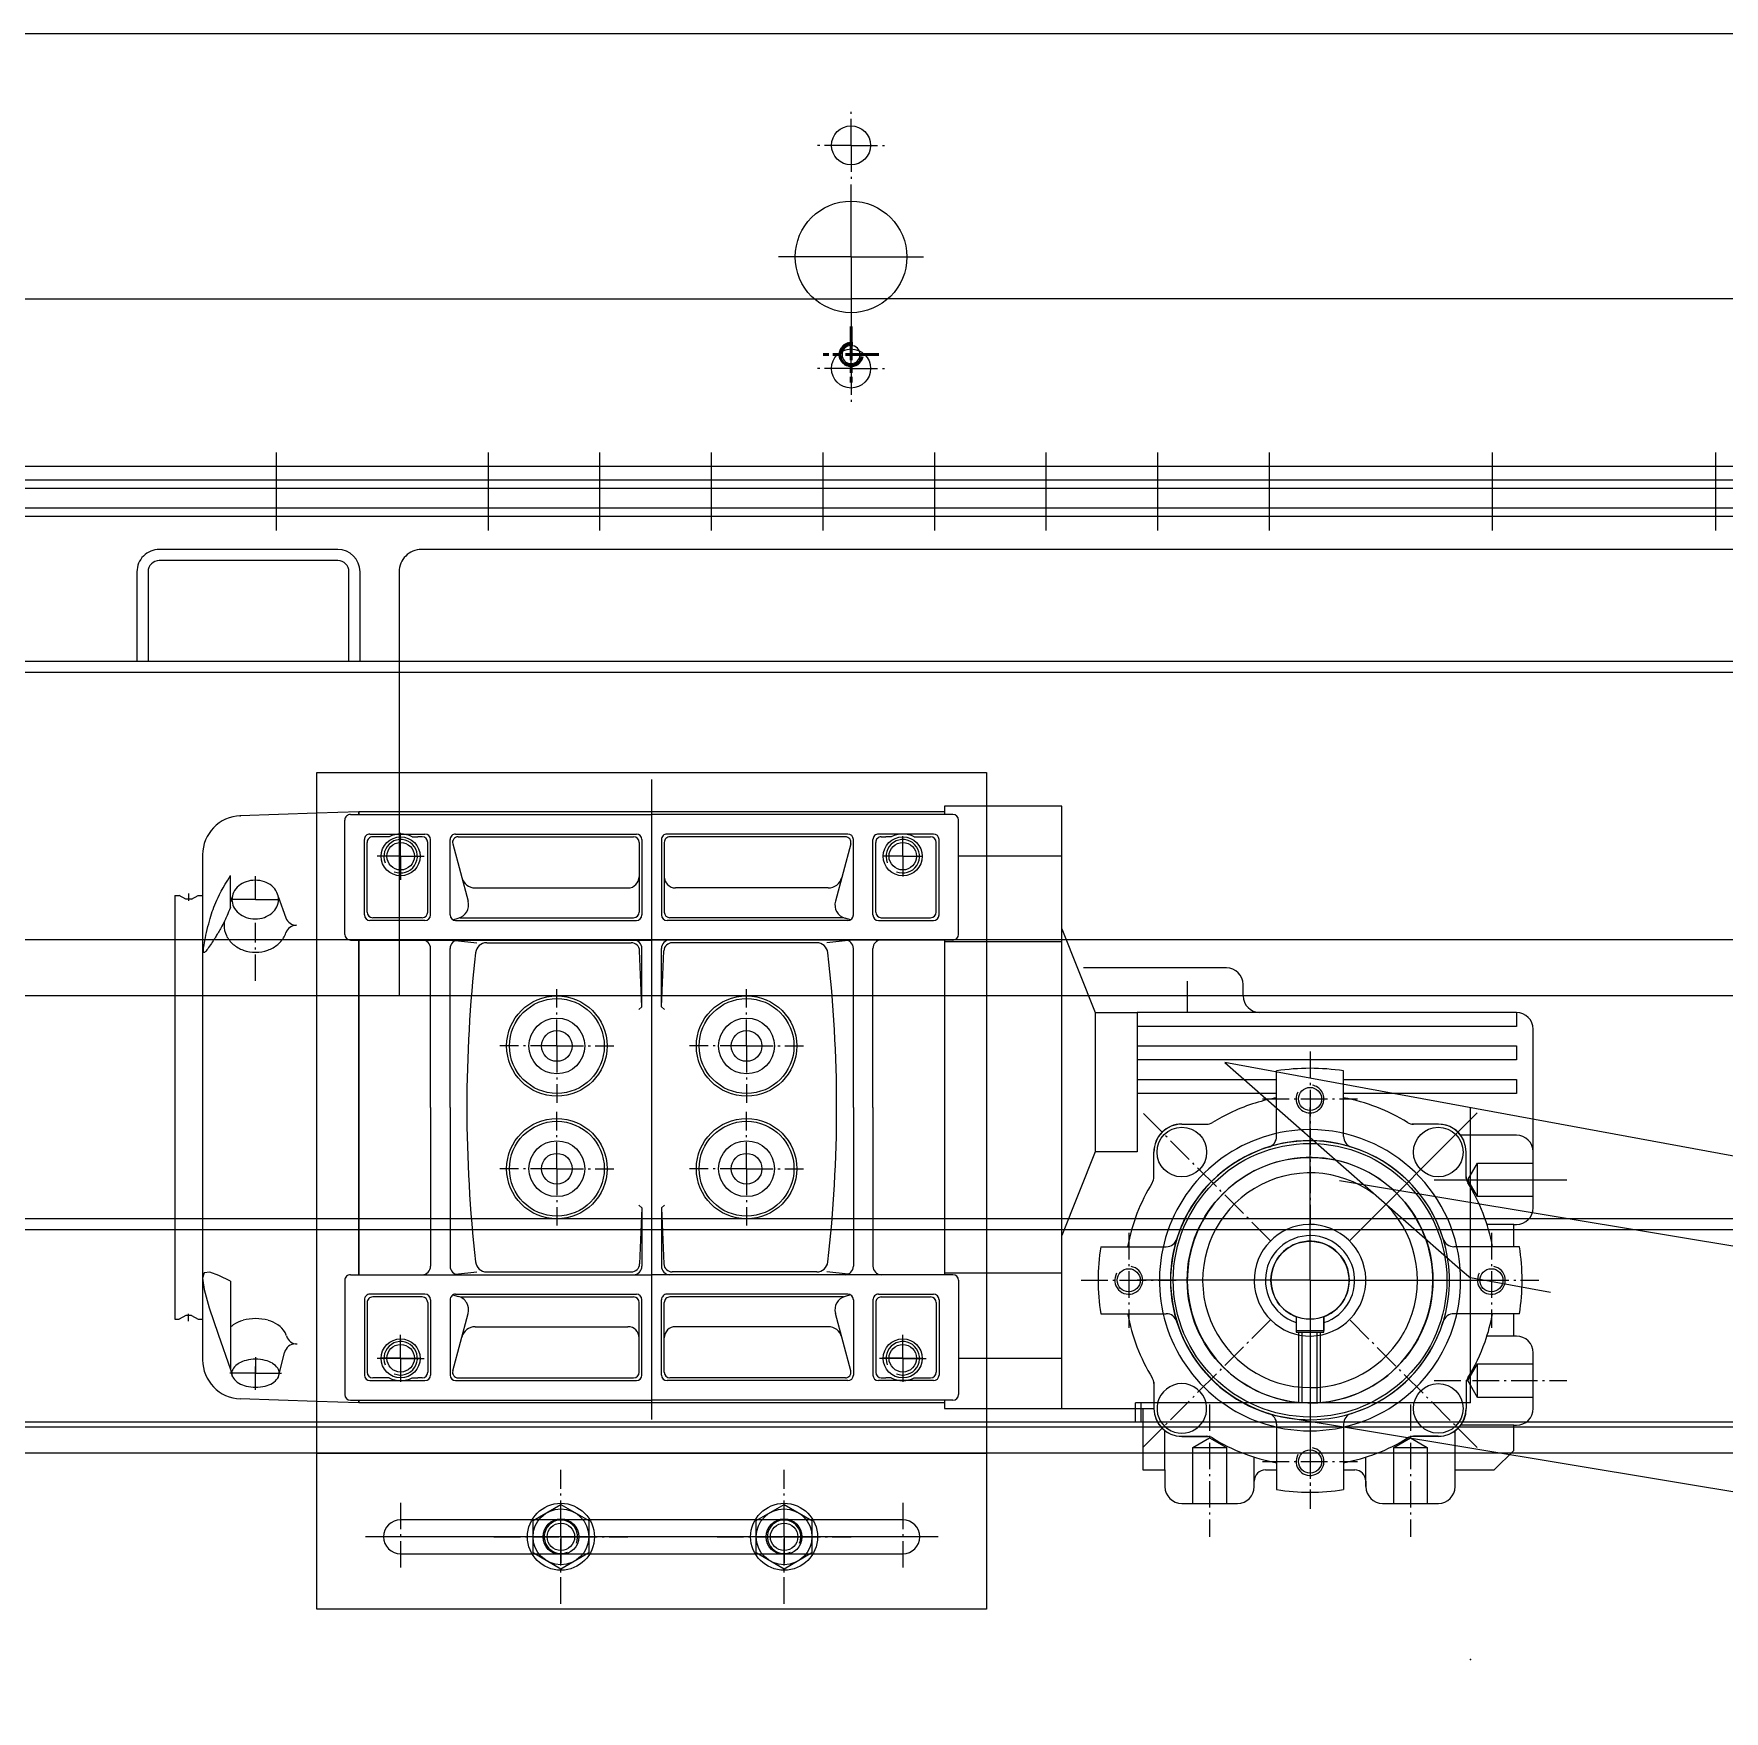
# Model space of a CAD drawing. Header units: millimetres. Extents: x 0 to 461941, y -159644 to 4828.
# Drawn here: x 230097.3 to 230400.3, y -148983.3 to -148682.5 of the extents above; entities that cross this region are included whole.
import ezdxf

# ---------------------------------------------------------------- set-up
doc = ezdxf.new("R2010")
doc.units = ezdxf.units.MM
doc.linetypes.add('Xref Conv Decant Product Tote$0$AM_DIN_G_W050x2', pattern=[6.875, 4.75, -0.875, 0.375, -0.875])
doc.linetypes.add('Xref Conv Decant Product Tote$0$AM_ISO08W050x2', pattern=[9, 6, -0.75, 1.5, -0.75])
doc.layers.add('AM_BOR', color=4, linetype='Continuous')
doc.layers.add('Xref Conv Decant Product Tote$0$EquipOther', color=90, linetype='Continuous')

# ---------------------------------------------------------------- blocks, each defined once
blk = doc.blocks.new('Xref Conv Decant Product Tote$0$Garvens ICS469-40 elev')
at = {"layer": 'Xref Conv Decant Product Tote$0$EquipOther'}
for p, q in [((376.98, 682.66), (58, 735.69)), ((428.73, 717.42), (548.73, 717.42)), ((428.73, 683.87), (428.73, 717.42)), ((548.73, 717.42), (548.73, 683.87)), ((460, 707.31), (465, 710.2)), ((465, 710.2), (470, 707.31)), ((500, 707.31), (505, 710.2)), ((505, 710.2), (510, 707.31)), ((533.73, 707.47), (443.73, 707.47)), ((460, 701.53), (460, 707.31)), ((470, 707.31), (470, 701.53)), ((500, 701.53), (500, 707.31)), ((510, 707.31), (510, 701.53)), ((437.41, 704.42), (540.04, 704.42)), ((443.73, 701.37), (533.73, 701.37)), ((465, 698.65), (460, 701.53)), ((470, 701.53), (465, 698.65)), ((505, 698.65), (500, 701.53)), ((510, 701.53), (505, 698.65)), ((357.73, 698.43), (347.73, 698.43)), ((349.73, 688.43), (349.73, 698.43)), ((355.73, 698.43), (355.73, 688.43)), ((393.73, 698.43), (383.73, 698.43)), ((385.73, 688.43), (385.73, 698.43)), ((391.73, 698.43), (391.73, 688.43)), ((344.73, 695.43), (344.73, 692.43)), ((360.73, 695.43), (360.73, 690.14)), ((360.73, 694.43), (360.73, 695.43)), ((364.73, 684.21), (364.73, 695.95)), ((376.73, 684.21), (376.73, 695.95)), ((380.73, 695.43), (380.73, 690.14)), ((380.73, 695.43), (380.73, 694.43)), ((396.73, 692.43), (396.73, 695.43)), ((337.73, 692.43), (334.23, 688.93)), ((344.73, 692.43), (337.73, 692.43)), ((344.73, 692.43), (344.73, 685.43)), ((364.73, 692.43), (362.73, 692.43)), ((378.73, 692.43), (376.73, 692.43)), ((396.73, 692.43), (396.73, 685.43)), ((400.73, 692.43), (396.73, 692.43)), ((400.73, 681.43), (400.73, 692.43)), ((228, 689.42), (678, 689.42)), ((334.23, 688.93), (334.23, 684.43)), ((355.73, 688.43), (349.73, 688.43)), ((352.73, 686.69), (349.73, 688.43)), ((355.73, 688.43), (352.73, 686.69)), ((370.73, 658.43), (370.73, 689.43)), ((391.73, 688.43), (385.73, 688.43)), ((388.73, 686.69), (385.73, 688.43)), ((391.73, 688.43), (388.73, 686.69)), ((548.73, 689.42), (428.73, 689.42)), ((228, 684.77), (678, 684.77)), ((347.73, 686.43), (352.46, 686.43)), ((347.75, 686.41), (352.19, 686.41)), ((393.73, 686.43), (388.99, 686.43)), ((393.71, 686.41), (389.27, 686.41)), ((228, 683.87), (678, 683.87)), ((334.23, 684.43), (333.73, 684.43)), ((334.23, 684.43), (343.73, 684.43)), ((401, 683.87), (401, 680.42)), ((402, 683.87), (402, 680.42)), ((428.73, 567.42), (428.73, 683.87)), ((488.73, 683.4), (488.73, 568.68)), ((548.73, 683.87), (548.73, 567.42)), ((330.73, 681.43), (330.73, 671.79)), ((330.73, 679.43), (340.73, 679.43)), ((340.73, 679.43), (342.46, 676.43)), ((340.73, 679.43), (340.73, 673.43)), ((342, 680.42), (402, 680.42)), ((342, 680.42), (342, 658.01)), ((342.73, 676.69), (342.73, 681.43)), ((342.75, 676.96), (342.75, 681.41)), ((368.87, 680.37), (368.87, 667.73)), ((369.47, 680.41), (369.47, 667.73)), ((372.13, 680.41), (372.13, 667.73)), ((372.73, 680.36), (372.73, 667.73)), ((398.71, 680.42), (398.71, 681.41)), ((398.71, 676.96), (398.71, 680.42)), ((400.73, 681.43), (398.73, 681.43)), ((398.73, 680.42), (398.73, 681.43)), ((398.73, 676.69), (398.73, 680.42)), ((411, 681.43), (400.73, 681.43)), ((415.23, 681.43), (411, 681.43)), ((415.23, 681.43), (415.23, 659.43)), ((428.73, 681.43), (415.23, 681.43)), ((436.23, 681.43), (428.73, 681.43)), ((433.73, 658.43), (433.73, 678.93)), ((434.73, 679.93), (488.73, 679.93)), ((436.23, 679.93), (436.23, 681.43)), ((436.23, 680.43), (541.23, 680.43)), ((542.73, 679.93), (488.73, 679.93)), ((541.23, 679.93), (541.23, 680.43)), ((541.23, 679.93), (541.23, 680.43)), ((541.23, 679.93), (541.23, 680.43)), ((541.23, 680.43), (548.73, 680.16)), ((541.23, 680.28), (541.23, 679.93)), ((543.73, 658.43), (543.73, 678.93)), ((548.73, 680.16), (562.47, 679.68)), ((342.46, 676.43), (340.73, 673.43)), ((438.23, 676.43), (448.08, 676.43)), ((440.67, 675.93), (438.73, 675.93)), ((441.67, 675.93), (440.67, 675.93)), ((445.79, 675.93), (446.79, 675.93)), ((447.58, 675.93), (446.79, 675.93)), ((453.58, 676.43), (485.98, 676.43)), ((454.02, 675.93), (485.48, 675.93)), ((523.87, 676.43), (491.48, 676.43)), ((523.43, 675.93), (491.98, 675.93)), ((539.23, 676.43), (529.37, 676.43)), ((529.87, 675.93), (530.67, 675.93)), ((531.67, 675.93), (530.67, 675.93)), ((535.79, 675.93), (536.79, 675.93)), ((536.79, 675.93), (538.73, 675.93)), ((555.61, 675.73), (554.53, 671.36)), ((563.84, 675.73), (564.23, 674.18)), ((340.73, 673.43), (330.73, 673.43)), ((437.23, 661.93), (437.23, 675.43)), ((437.73, 662.43), (437.73, 674.93)), ((448.58, 662.43), (448.58, 674.93)), ((449.08, 661.93), (449.08, 675.43)), ((452.58, 661.93), (452.58, 675.43)), ((453.05, 674.67), (455.81, 664.38)), ((486.48, 674.93), (486.48, 662.43)), ((486.98, 675.43), (486.98, 661.93)), ((490.48, 675.43), (490.48, 661.93)), ((490.98, 674.93), (490.98, 662.43)), ((524.4, 674.67), (521.64, 664.38)), ((524.87, 661.93), (524.87, 675.43)), ((528.37, 661.93), (528.37, 675.43)), ((528.87, 662.43), (528.87, 674.93)), ((539.73, 662.43), (539.73, 674.93)), ((540.23, 661.93), (540.23, 675.43)), ((566.44, 668.08), (564.23, 674.4)), ((564.23, 658.61), (564.23, 674.4)), ((569.22, 582.16), (569.22, 672.69)), ((365.43, 640.54), (180.27, 671.33)), ((330.73, 671.79), (330.73, 671.43)), ((415.23, 672.43), (428.73, 672.43)), ((428.73, 672.43), (433.73, 672.43)), ((333.73, 668.43), (334.23, 668.43)), ((334.23, 668.43), (334.23, 664.43)), ((334.23, 668.43), (339.02, 668.43)), ((373.23, 667.73), (368.23, 667.73)), ((368.23, 667.73), (368.23, 664.96)), ((368.23, 664.96), (368.23, 667.43)), ((373.23, 667.43), (368.23, 667.43)), ((373.23, 664.96), (373.23, 667.73)), ((373.23, 664.96), (373.23, 667.43)), ((457.09, 666.76), (484.48, 666.76)), ((520.36, 666.76), (492.98, 666.76)), ((568.03, 663.38), (566.44, 668.08)), ((333.2, 664.43), (344.94, 664.43)), ((408.25, 664.43), (396.51, 664.43)), ((570.01, 665.43), (569.22, 665.43)), ((571.23, 664.73), (570.01, 665.43)), ((571.23, 664.73), (572.23, 664.73)), ((572.23, 664.73), (573.44, 665.43)), ((574.23, 665.43), (573.44, 665.43)), ((574.23, 627.43), (574.23, 665.43)), ((327.64, 660.65), (342, 658.01)), ((448.08, 660.93), (438.23, 660.93)), ((447.58, 661.43), (438.73, 661.43)), ((453.08, 661.06), (454.04, 661.32)), ((453.58, 660.93), (485.98, 660.93)), ((454.36, 661.43), (485.48, 661.43)), ((523.87, 660.93), (491.48, 660.93)), ((523.09, 661.43), (491.98, 661.43)), ((524.37, 661.06), (523.41, 661.32)), ((529.37, 660.93), (539.23, 660.93)), ((529.87, 661.43), (538.73, 661.43)), ((568.97, 660.1), (568.03, 663.38)), ((370.73, 658.43), (339.73, 658.43)), ((343.81, 656.43), (342, 658.01)), ((342, 658.01), (342, 627.51)), ((370.73, 658.43), (370.73, 627.43)), ((370.73, 658.43), (401.73, 658.43)), ((415.23, 659.43), (415.23, 604.43)), ((564.23, 658.61), (566.33, 657.59)), ((566.33, 657.59), (567.96, 657)), ((568.94, 657.09), (569.27, 658.07)), ((569.27, 658.07), (568.97, 660.1)), ((364.24, 638.5), (343.81, 656.43)), ((415.23, 657.13), (428.73, 657.13)), ((428.73, 657.13), (436.23, 657.13)), ((434.73, 657.43), (488.73, 657.43)), ((436.23, 597.43), (436.23, 657.43)), ((436.23, 597.43), (436.23, 657.43)), ((449.08, 627.43), (449.08, 655.93)), ((452.58, 627.43), (452.58, 655.93)), ((453.54, 657.32), (457.37, 656.93)), ((459.15, 656.93), (485.05, 656.93)), ((486.98, 645.43), (486.55, 655.49)), ((486.98, 645.43), (486.98, 655.93)), ((542.73, 657.43), (488.73, 657.43)), ((490.48, 645.43), (490.48, 655.93)), ((490.48, 645.43), (490.91, 655.49)), ((518.31, 656.93), (492.4, 656.93)), ((523.91, 657.32), (520.09, 656.93)), ((524.87, 627.43), (524.87, 655.93)), ((528.37, 627.43), (528.37, 655.93)), ((541.23, 657.43), (541.23, 597.43)), ((541.23, 597.43), (541.23, 657.43)), ((541.23, 597.43), (541.23, 657.43)), ((541.23, 597.43), (541.23, 657.43)), ((567.96, 657), (568.94, 657.09)), ((333.2, 652.43), (344.94, 652.43)), ((334.23, 652.43), (334.23, 648.43)), ((408.25, 652.43), (396.51, 652.43)), ((203, 649.42), (703, 649.42)), ((223.02, 649.38), (345.42, 626.88)), ((334.23, 648.43), (333.73, 648.43)), ((334.23, 648.43), (339.02, 648.43)), ((340.75, 628.44), (363.66, 651.35)), ((409.23, 635.43), (415.23, 650.43)), ((205, 647.42), (701, 647.42)), ((330.73, 645.43), (330.73, 636.6)), ((330.73, 645.43), (330.73, 635.43)), ((486.98, 645.43), (486.42, 644.96)), ((490.48, 645.43), (491.03, 644.96)), ((330.73, 643.43), (340.73, 643.43)), ((340.73, 643.43), (340.73, 637.43)), ((340.73, 643.43), (342.46, 640.43)), ((348.46, 640.43), (324.73, 640.43)), ((342.46, 640.43), (340.73, 637.43)), ((342.73, 640.16), (342.73, 635.43)), ((342.75, 639.89), (342.75, 635.44)), ((398.71, 639.89), (398.71, 635.44)), ((398.73, 640.16), (398.73, 635.43)), ((340.73, 637.43), (330.73, 637.43)), ((330.73, 636.6), (330.73, 629.58)), ((378.67, 625.85), (364.24, 638.5)), ((401.73, 635.43), (409.23, 635.43)), ((401.73, 610.43), (401.73, 635.43)), ((409.23, 610.43), (409.23, 635.43)), ((333.73, 632.43), (343.73, 632.43)), ((347.73, 630.43), (352.46, 630.43)), ((347.75, 630.44), (352.19, 630.44)), ((364.73, 632.64), (364.73, 627.43)), ((376.73, 632.64), (376.73, 632.1)), ((376.73, 632.1), (376.73, 627.56)), ((393.73, 630.43), (388.99, 630.43)), ((393.71, 630.44), (389.27, 630.44)), ((330.73, 629.58), (330.73, 613.43)), ((364.73, 627.43), (364.73, 623.33)), ((376.73, 627.56), (376.73, 624.3)), ((449.08, 627.43), (449.08, 598.93)), ((452.58, 627.43), (452.58, 598.93)), ((524.87, 627.43), (524.87, 598.93)), ((528.37, 627.43), (528.37, 598.93)), ((574.23, 589.43), (574.23, 627.43)), ((333.73, 624.93), (356.11, 624.93)), ((333.73, 622.43), (333.73, 624.93)), ((345.42, 626.88), (368.5, 622.64)), ((356.11, 624.93), (364.73, 624.93)), ((376.73, 624.93), (390.25, 624.93)), ((376.73, 624.3), (376.73, 621.13)), ((386, 619.42), (378.67, 625.85)), ((379.61, 624.93), (401.73, 624.93)), ((364.73, 622.43), (333.73, 622.43)), ((364.73, 623.33), (364.73, 620.9)), ((368.5, 622.64), (386, 619.42)), ((382.58, 622.43), (376.73, 622.43)), ((376.73, 621.13), (376.73, 620.9)), ((383.76, 622.43), (382.58, 622.43)), ((392.41, 622.43), (383.76, 622.43)), ((401.73, 622.43), (392.41, 622.43)), ((333.73, 618.93), (401.73, 618.93)), ((333.73, 616.43), (333.73, 618.93)), ((401.73, 616.43), (333.73, 616.43)), ((333.73, 612.93), (401.73, 612.93)), ((333.73, 610.43), (333.73, 612.93)), ((333.73, 610.43), (379.73, 610.43)), ((379.73, 610.43), (401.73, 610.43)), ((392.73, 604.82), (392.73, 610.43)), ((409.23, 610.43), (401.73, 610.43)), ((415.23, 595.43), (409.23, 610.43)), ((486.98, 609.43), (486.42, 609.89)), ((486.98, 609.43), (486.55, 599.36)), ((486.98, 609.43), (486.98, 598.93)), ((490.48, 609.43), (491.03, 609.89)), ((490.48, 609.43), (490.48, 598.93)), ((490.48, 609.43), (490.91, 599.36)), ((224, 607.42), (682, 607.42)), ((382.73, 607.43), (382.73, 605.43)), ((534, 595.42), (534, 607.42)), ((415.23, 604.43), (415.23, 573.43)), ((415.23, 604.43), (415.23, 573.43)), ((385.73, 602.43), (411.36, 602.43)), ((229, 597.42), (677, 597.42)), ((415.23, 597.73), (428.73, 597.73)), ((428.73, 597.73), (436.23, 597.73)), ((434.73, 597.43), (488.73, 597.43)), ((453.54, 597.53), (457.37, 597.93)), ((459.15, 597.93), (485.05, 597.93)), ((542.73, 597.43), (488.73, 597.43)), ((518.31, 597.93), (492.4, 597.93)), ((523.91, 597.53), (520.09, 597.93)), ((566.82, 596.77), (566.94, 596.95)), ((566.94, 596.95), (567.06, 597.15)), ((567.06, 597.15), (567.2, 597.35)), ((567.2, 597.35), (567.34, 597.58)), ((567.34, 597.58), (567.5, 597.82)), ((567.5, 597.82), (567.66, 598.07)), ((567.66, 598.07), (567.83, 598.32)), ((567.83, 598.32), (567.99, 598.56)), ((567.99, 598.56), (568.15, 598.79)), ((568.15, 598.79), (568.3, 599)), ((568.3, 599), (568.44, 599.19)), ((568.44, 599.19), (568.57, 599.35)), ((568.57, 599.35), (568.67, 599.47)), ((568.73, 597.07), (568.63, 596.58)), ((568.67, 599.47), (568.77, 599.57)), ((568.82, 597.53), (568.73, 597.07)), ((568.77, 599.57), (568.85, 599.63)), ((568.9, 597.95), (568.82, 597.53)), ((568.85, 599.63), (568.91, 599.67)), ((568.97, 598.31), (568.9, 597.95)), ((568.91, 599.67), (568.97, 599.68)), ((568.97, 599.68), (569.01, 599.66)), ((569.02, 598.63), (568.97, 598.31)), ((569.01, 599.66), (569.05, 599.61)), ((569.05, 598.89), (569.02, 598.63)), ((569.05, 599.61), (569.07, 599.53)), ((569.07, 599.11), (569.05, 598.89)), ((569.07, 599.53), (569.08, 599.43)), ((569.08, 599.29), (569.07, 599.11)), ((569.08, 599.43), (569.08, 599.29)), ((433.73, 596.43), (433.73, 575.93)), ((448.08, 593.93), (438.23, 593.93)), ((453.58, 593.93), (485.98, 593.93)), ((523.87, 593.93), (491.48, 593.93)), ((529.37, 593.93), (539.23, 593.93)), ((534, 547.42), (534, 595.42)), ((543.73, 596.43), (543.73, 575.93)), ((565.15, 593.72), (565.26, 593.95)), ((565.26, 593.95), (565.37, 594.18)), ((565.37, 594.18), (565.5, 594.42)), ((565.5, 594.42), (565.63, 594.67)), ((565.63, 594.67), (565.76, 594.92)), ((565.76, 594.92), (565.89, 595.16)), ((565.89, 595.16), (566.02, 595.4)), ((566.02, 595.4), (566.15, 595.63)), ((566.15, 595.63), (566.27, 595.85)), ((566.27, 595.85), (566.39, 596.05)), ((566.39, 596.05), (566.5, 596.24)), ((566.5, 596.24), (566.6, 596.41)), ((566.6, 596.41), (566.71, 596.59)), ((566.71, 596.59), (566.82, 596.77)), ((568.02, 594.03), (567.89, 593.57)), ((568.14, 594.51), (568.02, 594.03)), ((568.27, 595.02), (568.14, 594.51)), ((568.39, 595.54), (568.27, 595.02)), ((568.51, 596.07), (568.39, 595.54)), ((568.63, 596.58), (568.51, 596.07)), ((437.23, 592.93), (437.23, 579.43)), ((437.73, 592.43), (437.73, 579.93)), ((447.58, 593.43), (438.73, 593.43)), ((448.58, 592.43), (448.58, 579.93)), ((449.08, 592.93), (449.08, 579.43)), ((452.58, 592.93), (452.58, 579.43)), ((453.08, 593.79), (454.04, 593.53)), ((454.36, 593.43), (485.48, 593.43)), ((486.48, 579.93), (486.48, 592.43)), ((486.98, 579.43), (486.98, 592.93)), ((490.48, 579.43), (490.48, 592.93)), ((490.98, 579.93), (490.98, 592.43)), ((523.09, 593.43), (491.98, 593.43)), ((524.37, 593.79), (523.41, 593.53)), ((524.87, 592.93), (524.87, 579.43)), ((528.37, 592.93), (528.37, 579.43)), ((528.87, 592.43), (528.87, 579.93)), ((529.87, 593.43), (538.73, 593.43)), ((539.73, 592.43), (539.73, 579.93)), ((540.23, 592.93), (540.23, 579.43)), ((555.66, 589.66), (554.29, 593.47)), ((564.23, 591.6), (564.41, 592.04)), ((564.23, 591.6), (564.23, 585.88)), ((564.41, 592.04), (564.57, 592.41)), ((564.57, 592.41), (564.7, 592.74)), ((564.7, 592.74), (564.82, 593.02)), ((564.82, 593.02), (564.94, 593.27)), ((564.94, 593.27), (565.04, 593.5)), ((565.04, 593.5), (565.15, 593.72)), ((567.04, 591.15), (566.86, 590.73)), ((567.21, 591.56), (567.04, 591.15)), ((567.36, 591.95), (567.21, 591.56)), ((567.5, 592.34), (567.36, 591.95)), ((567.64, 592.74), (567.5, 592.34)), ((567.77, 593.15), (567.64, 592.74)), ((567.89, 593.57), (567.77, 593.15)), ((453.05, 580.18), (455.81, 590.47)), ((457.09, 588.09), (484.48, 588.09)), ((520.36, 588.09), (492.98, 588.09)), ((524.4, 580.18), (521.64, 590.47)), ((563.93, 589.71), (564.23, 590.6)), ((565.55, 588.08), (565.17, 587.41)), ((565.89, 588.7), (565.55, 588.08)), ((566.18, 589.27), (565.89, 588.7)), ((566.44, 589.79), (566.18, 589.27)), ((566.66, 590.27), (566.44, 589.79)), ((566.86, 590.73), (566.66, 590.27)), ((570.01, 589.43), (569.22, 589.43)), ((571.23, 590.13), (570.01, 589.43)), ((571.23, 590.13), (572.23, 590.13)), ((572.23, 590.13), (573.44, 589.43)), ((574.23, 589.43), (573.44, 589.43)), ((564.73, 586.68), (564.23, 585.88)), ((565.17, 587.41), (564.73, 586.68)), ((415.23, 582.43), (428.73, 582.43)), ((428.73, 582.43), (433.73, 582.43)), ((440.67, 578.93), (438.73, 578.93)), ((441.67, 578.93), (440.67, 578.93)), ((445.79, 578.93), (446.79, 578.93)), ((447.58, 578.93), (446.79, 578.93)), ((454.02, 578.93), (485.48, 578.93)), ((523.43, 578.93), (491.98, 578.93)), ((529.87, 578.93), (530.67, 578.93)), ((531.67, 578.93), (530.67, 578.93)), ((535.79, 578.93), (536.79, 578.93)), ((536.79, 578.93), (538.73, 578.93)), ((438.23, 578.43), (448.08, 578.43)), ((453.58, 578.43), (485.98, 578.43)), ((523.87, 578.43), (491.48, 578.43)), ((539.23, 578.43), (529.37, 578.43)), ((415.23, 573.43), (428.73, 573.43)), ((428.73, 573.43), (436.23, 573.43)), ((434.73, 574.93), (488.73, 574.93)), ((436.23, 573.43), (436.23, 574.93)), ((436.23, 574.43), (541.23, 574.43)), ((542.73, 574.93), (488.73, 574.93)), ((541.23, 574.43), (541.23, 574.93)), ((541.23, 574.43), (541.23, 574.93)), ((541.23, 574.43), (541.23, 574.93)), ((541.23, 574.93), (541.23, 574.58)), ((541.23, 574.43), (548.73, 574.69)), ((548.73, 574.69), (562.47, 575.17)), ((548.73, 567.42), (428.73, 567.42)), ((678, 549.42), (228, 549.42)), ((682, 547.42), (224, 547.42)), ((534, 531.42), (534, 547.42)), ((541, 547.42), (541, 531.42)), ((543, 547.42), (543, 531.42)), ((579, 531.42), (579, 547.42)), ((581, 531.42), (581, 547.42)), ((288, 527.42), (530, 527.42)), ((545, 529.42), (577, 529.42)), ((545, 527.42), (577, 527.42)), ((721.5, 521.47), (184.5, 521.47)), ((298, 524.01), (298, 510.01)), ((338, 524.01), (338, 510.01)), ((378, 524.01), (378, 510.01)), ((398, 524.01), (398, 510.01)), ((418, 524.01), (418, 510.01)), ((438, 524.01), (438, 510.01)), ((458, 524.01), (458, 510.01)), ((478, 524.01), (478, 510.01)), ((498, 524.01), (498, 510.01)), ((518, 524.01), (518, 510.01)), ((556, 524.01), (556, 510.01)), ((723, 519.97), (183, 519.97)), ((179.5, 516.47), (726.5, 516.47)), ((178, 514.97), (728, 514.97)), ((273, 514.97), (453, 514.97)), ((453, 512.47), (273, 512.47)), ((453, 514.97), (719.5, 514.97)), ((719, 512.47), (453, 512.47)), ((453, 474.97), (453, 487.97)), ((180.5, 482.47), (453, 482.47)), ((725.5, 482.47), (453, 482.47)), ((453, 474.97), (440, 474.97)), ((453, 474.97), (466, 474.97)), ((453, 474.97), (453, 461.97)), ((189.83, 434.97), (728, 434.97))]:
    blk.add_line(p, q, dxfattribs=at)
at = {"layer": 'Xref Conv Decant Product Tote$0$EquipOther', "linetype": 'Xref Conv Decant Product Tote$0$AM_DIN_G_W050x2'}
for p, q in [((465, 716.42), (465, 692.42)), ((505, 716.42), (505, 692.42)), ((443.73, 698.32), (443.73, 710.52)), ((465, 704.42), (465, 709.22)), ((505, 704.42), (505, 709.22)), ((533.73, 698.32), (533.73, 710.52)), ((465, 704.42), (465, 708.02)), ((505, 704.42), (505, 708.02)), ((352.73, 680.69), (352.73, 704.43)), ((388.73, 680.69), (388.73, 704.43)), ((477, 704.42), (453, 704.42)), ((465, 704.42), (460.2, 704.42)), ((465, 704.42), (461.4, 704.42)), ((465, 704.42), (465, 699.62)), ((465, 704.42), (468.6, 704.42)), ((465, 704.42), (465, 700.82)), ((465, 704.42), (469.8, 704.42)), ((517, 704.42), (493, 704.42)), ((505, 704.42), (500.2, 704.42)), ((505, 704.42), (501.4, 704.42)), ((505, 704.42), (505, 700.82)), ((505, 704.42), (508.6, 704.42)), ((505, 704.42), (505, 699.62)), ((505, 704.42), (509.8, 704.42)), ((370.73, 682.43), (370.73, 699.43)), ((370.73, 668.43), (370.73, 699.43)), ((379.23, 690.93), (362.23, 690.93)), ((340.75, 688.41), (363.66, 665.5)), ((377.8, 665.5), (400.71, 688.41)), ((348.46, 676.43), (324.73, 676.43)), ((443.73, 672.43), (443.73, 676.63)), ((443.73, 672.42), (443.73, 676.02)), ((533.73, 672.43), (533.73, 676.63)), ((533.73, 672.42), (533.73, 676.02)), ((559.73, 678.09), (559.73, 675.1)), ((559.73, 677.89), (559.73, 673.88)), ((559.73, 675.1), (555.1, 675.1)), ((559.73, 675.1), (564.35, 675.1)), ((559.73, 672.23), (559.73, 675.1)), ((443.73, 672.43), (439.53, 672.43)), ((443.73, 672.42), (440.13, 672.42)), ((443.73, 672.43), (447.93, 672.43)), ((443.73, 672.43), (443.73, 668.23)), ((443.73, 672.42), (443.73, 668.82)), ((443.73, 672.42), (447.33, 672.42)), ((533.73, 672.43), (529.53, 672.43)), ((533.73, 672.42), (530.13, 672.42)), ((533.73, 672.43), (537.93, 672.43)), ((533.73, 672.43), (533.73, 668.23)), ((533.73, 672.42), (533.73, 668.82)), ((533.73, 672.42), (537.33, 672.42)), ((338.23, 649.93), (338.23, 666.93)), ((403.23, 649.93), (403.23, 666.93)), ((571.73, 665.75), (571.73, 664.44)), ((346.73, 658.43), (329.73, 658.43)), ((411.73, 658.43), (394.73, 658.43)), ((370.73, 617.43), (370.73, 648.43)), ((377.8, 651.35), (400.71, 628.44)), ((471.73, 638.43), (471.73, 648.63)), ((505.73, 638.43), (505.73, 648.63)), ((471.73, 638.43), (461.53, 638.43)), ((471.73, 638.43), (471.73, 628.23)), ((471.73, 638.43), (481.93, 638.43)), ((505.73, 638.43), (495.53, 638.43)), ((505.73, 638.43), (505.73, 628.23)), ((505.73, 638.43), (515.93, 638.43)), ((370.73, 617.43), (370.73, 634.43)), ((379.23, 625.93), (362.23, 625.93)), ((471.73, 616.43), (471.73, 626.63)), ((505.73, 616.43), (505.73, 626.63)), ((471.73, 616.43), (461.53, 616.43)), ((471.73, 616.43), (481.93, 616.43)), ((471.73, 616.43), (471.73, 606.23)), ((505.73, 616.43), (495.53, 616.43)), ((505.73, 616.43), (505.73, 606.23)), ((505.73, 616.43), (515.93, 616.43)), ((559.73, 604.78), (559.73, 594.35)), ((559.73, 590.18), (555.56, 590.18)), ((559.73, 590.18), (559.73, 586.01)), ((559.73, 590.18), (563.9, 590.18)), ((571.73, 589.1), (571.73, 590.41)), ((443.73, 582.42), (443.73, 586.02)), ((533.73, 582.43), (533.73, 586.63)), ((533.73, 582.42), (533.73, 586.02)), ((443.73, 582.42), (440.13, 582.42)), ((443.73, 582.42), (443.73, 578.82)), ((443.73, 582.42), (447.33, 582.42)), ((533.73, 582.43), (529.53, 582.43)), ((533.73, 582.42), (530.13, 582.42)), ((533.73, 582.43), (533.73, 578.23)), ((533.73, 582.43), (537.93, 582.43)), ((533.73, 582.42), (533.73, 578.82)), ((533.73, 582.42), (537.33, 582.42)), ((453, 494.97), (453, 501.47)), ((453, 494.97), (446.5, 494.97)), ((453, 494.97), (459.5, 494.97)), ((453, 494.97), (453, 488.47)), ((453, 454.97), (453, 461.47)), ((453, 454.97), (446.5, 454.97)), ((453, 454.97), (459.5, 454.97)), ((453, 454.97), (453, 448.47))]:
    blk.add_line(p, q, dxfattribs=at)
at = {"layer": 'Xref Conv Decant Product Tote$0$EquipOther', "linetype": 'Xref Conv Decant Product Tote$0$AM_ISO08W050x2', "lineweight": 50}
for p, q in [((453, 487.47), (453, 497.47)), ((448, 492.47), (458, 492.47))]:
    blk.add_line(p, q, dxfattribs=at)
at = {"layer": 'Xref Conv Decant Product Tote$0$EquipOther'}
for centre, radius in [((465, 704.42), 6), ((465, 704.42), 5), ((505, 704.42), 6), ((505, 704.42), 5), ((465, 704.42), 3.2), ((465, 704.42), 2.46), ((505, 704.42), 3.2), ((505, 704.42), 2.46), ((370.73, 690.93), 2.07), ((347.75, 681.41), 4.45), ((370.73, 658.43), 24.52), ((370.73, 658.43), 22.02), ((443.73, 672.43), 3.5), ((533.73, 672.43), 3.5), ((443.73, 672.42), 2.46), ((533.73, 672.42), 2.46), ((370.73, 658.43), 7), ((338.23, 658.43), 2.07), ((403.23, 658.43), 2.07), ((471.73, 638.43), 9), ((471.73, 638.43), 8.5), ((505.73, 638.43), 9), ((505.73, 638.43), 8.5), ((471.73, 638.43), 5), ((505.73, 638.43), 5), ((347.75, 635.44), 4.45), ((393.71, 635.44), 4.45), ((471.73, 638.43), 2.75), ((505.73, 638.43), 2.75), ((370.73, 625.93), 2.07), ((471.73, 616.43), 9), ((471.73, 616.43), 8.5), ((505.73, 616.43), 9), ((505.73, 616.43), 8.5), ((471.73, 616.43), 5), ((505.73, 616.43), 5), ((471.73, 616.43), 2.75), ((505.73, 616.43), 2.75), ((443.73, 582.43), 3.5), ((443.73, 582.42), 2.46), ((533.73, 582.43), 3.5), ((533.73, 582.42), 2.46), ((453, 494.97), 3.5), ((453, 474.97), 10), ((453, 454.97), 3.5)]:
    blk.add_circle(centre, radius, dxfattribs=at)
at = {"layer": 'Xref Conv Decant Product Tote$0$EquipOther', "extrusion": (0, 0, -1)}
blk.add_circle((-453, 492.47), 1.62, dxfattribs=at)
at = {"layer": 'Xref Conv Decant Product Tote$0$EquipOther'}
for centre, radius, start, end in [((443.73, 704.42), 3.05, 90, 270), ((465, 704.42), 3, 157.5, 112.5), ((505, 704.42), 3, 157.5, 112.5), ((533.73, 704.42), 3.05, 270, 90), ((347.73, 695.43), 3, 90, 180), ((357.73, 695.43), 3, 0, 90), ((383.73, 695.43), 3, 90, 180), ((393.73, 695.43), 3, 0, 90), ((362.73, 694.43), 2, 180, 270), ((370.73, 658.43), 38, 90, 99.0847), ((370.73, 658.43), 38, 80.9153, 90), ((378.73, 694.43), 2, 270, 0), ((370.73, 658.43), 33.25, 100.396, 121.7313), ((370.73, 690.93), 2.5, 330, 260), ((370.73, 658.43), 33.25, 58.2687, 79.604), ((347.73, 681.43), 5, 90, 180), ((347.75, 681.41), 5, 90, 180), ((352.19, 688.41), 2, 270, 301.7313), ((370.73, 658.43), 27, 70.4677, 109.5323), ((389.27, 688.41), 2, 238.2687, 270), ((393.71, 681.41), 4.45, 347.2152, 192.7848), ((393.71, 681.41), 5, 0, 90), ((393.73, 681.43), 5, 0, 90), ((333.73, 681.43), 3, 90, 180), ((370.73, 658.43), 25, 107.2353, 162.7647), ((370.73, 658.43), 27, 109.5323, 125.4447), ((370.73, 658.43), 25, 61.6242, 114.2799), ((362.73, 684.21), 2, 287.2353, 0), ((370.73, 658.43), 25.03, 255.5409, 75.5409), ((378.73, 684.21), 2, 180, 252.7647), ((370.73, 658.43), 25, 61.6242, 72.7647), ((370.73, 658.43), 27, 54.5553, 70.4677), ((370.73, 658.43), 27, 125.6245, 185.0265), ((370.73, 658.43), 25, 114.2799, 294.2799), ((370.73, 658.43), 22, 111.9355, 291.9355), ((370.73, 658.43), 27, 125.4447, 125.6245), ((370.73, 658.43), 22, 91.0609, 111.9355), ((370.73, 658.43), 22, 88.9391, 91.0609), ((370.73, 658.43), 22, 291.9355, 88.9391), ((370.73, 658.43), 27, 272.3324, 54.5553), ((370.73, 658.43), 25, 294.2799, 61.6242), ((370.73, 658.43), 25, 17.2353, 61.6242), ((393.71, 681.41), 4.45, 192.7848, 347.2152), ((434.73, 678.93), 1, 90, 180), ((542.73, 678.93), 1, 0, 90), ((562.22, 672.69), 7, 0, 88), ((370.73, 658.43), 33.25, 148.2687, 160.5818), ((340.75, 676.96), 2, 328.2687, 0), ((363.02, 657.71), 19.25, 183.837, 183.837), ((370.73, 658.43), 19.25, 233.3694, 144.7827), ((400.71, 676.96), 2, 180, 211.7313), ((370.73, 658.43), 33.25, 10.396, 31.7313), ((438.23, 675.43), 1, 90, 180), ((438.73, 674.93), 1, 90, 180), ((443.73, 671.93), 4.5, 62.734, 117.266), ((447.58, 674.93), 1, 0, 90), ((448.08, 675.43), 1, 0, 90), ((453.58, 675.43), 1, 90, 180), ((454.02, 674.93), 1, 90, 195), ((485.48, 674.93), 1, 0, 90), ((485.98, 675.43), 1, 0, 90), ((491.48, 675.43), 1, 90, 180), ((491.98, 674.93), 1, 90, 180), ((523.43, 674.93), 1, 345, 90), ((523.87, 675.43), 1, 0, 90), ((529.37, 675.43), 1, 90, 180), ((529.87, 674.93), 1, 90, 180), ((533.73, 671.93), 4.5, 62.734, 117.266), ((538.73, 674.93), 1, 0, 90), ((539.23, 675.43), 1, 0, 90), ((557.02, 675.1), 1.54, 144.9964, 180), ((558.31, 674.19), 3.12, 120.6035, 144.9964), ((559.16, 672.75), 4.8, 103.7662, 120.6035), ((559.73, 670.45), 7.16, 90, 103.7662), ((559.73, 670.45), 7.16, 76.2338, 90), ((560.29, 672.75), 4.8, 59.3965, 76.2338), ((561.14, 674.19), 3.12, 35.0036, 59.3965), ((562.44, 675.1), 1.54, 360, 35.0036), ((443.73, 672.42), 3, 67.5, 22.5), ((533.73, 672.42), 3, 67.5, 22.5), ((557.02, 675.1), 1.54, 180, 215.0036), ((558.31, 676.01), 3.12, 215.0036, 239.3965), ((559.16, 677.45), 4.8, 239.3965, 256.2338), ((559.73, 679.75), 7.16, 256.2337, 270), ((559.73, 679.75), 7.16, 270, 283.7663), ((560.29, 677.45), 4.8, 283.7662, 300.6035), ((561.14, 676.01), 3.12, 300.6035, 324.9964), ((562.44, 675.1), 1.54, 324.9964, 0), ((333.73, 671.43), 3, 180, 270), ((552.27, 667.85), 2, 16.5271, 90), ((552.59, 671.85), 2, 270, 346.0637), ((370.73, 658.43), 33.25, 160.5818, 169.604), ((370.73, 658.43), 19.25, 144.7827, 157.3242), ((370.73, 658.43), 10, 85.3436, 176.3045), ((370.73, 658.43), 10, 265.3436, 85.3436), ((457.09, 669.26), 2.5, 195, 270), ((484.48, 668.76), 2, 270, 0), ((492.98, 668.76), 2, 180, 270), ((520.36, 669.26), 2.5, 270, 345), ((556.8, 669.19), 2.72, 196.5271, 211.06), ((558.2, 670.04), 4.37, 211.06, 235.4823), ((561.25, 670.04), 4.37, 304.5177, 312.9614), ((370.73, 658.43), 38, 170.9153, 180), ((344.94, 666.43), 2, 270, 342.7647), ((370.73, 658.43), 19.25, 157.3242, 228.8126), ((370.73, 658.43), 8, 108.21, 193.8565), ((370.73, 658.43), 7, 110.9248, 290.9248), ((370.73, 658.43), 8, 251.79, 71.79), ((370.73, 658.43), 7, 290.9248, 69.0752), ((396.51, 666.43), 2, 197.2353, 270), ((370.73, 658.43), 38, 0, 9.0847), ((453.4, 663.73), 2.5, 285, 15), ((524.06, 663.73), 2.5, 165, 255), ((559.12, 671.38), 5.99, 235.4823, 254.0994), ((559.73, 673.49), 8.19, 254.0994, 270), ((559.73, 673.49), 8.19, 270, 285.9006), ((560.33, 671.38), 5.99, 285.9006, 304.5177), ((338.23, 658.43), 2.5, 330, 260), ((403.23, 658.43), 2.5, 330, 260), ((438.23, 661.93), 1, 180, 270), ((438.73, 662.43), 1, 180, 270), ((447.58, 662.43), 1, 270, 0), ((448.08, 661.93), 1, 270, 0), ((453.58, 661.93), 1, 180, 270), ((485.48, 662.43), 1, 270, 0), ((485.98, 661.93), 1, 270, 0), ((491.48, 661.93), 1, 180, 270), ((491.98, 662.43), 1, 180, 270), ((523.87, 661.93), 1, 270, 0), ((529.37, 661.93), 1, 180, 270), ((529.87, 662.43), 1, 180, 270), ((538.73, 662.43), 1, 270, 0), ((539.23, 661.93), 1, 270, 0), ((370.73, 658.43), 38, 180, 189.0847), ((370.73, 658.43), 10, 176.3045, 265.3436), ((370.73, 658.43), 38, 350.9153, 0), ((434.73, 658.43), 1, 180, 270), ((542.73, 658.43), 1, 270, 0), ((370.73, 658.43), 27, 184.2484, 272.8381), ((370.73, 658.43), 8, 193.8565, 247.7915), ((447.58, 655.93), 1.5, 0, 90), ((454.08, 655.93), 1.5, 90, 180), ((700.31, 627.43), 244.73, 173.4947, 180), ((459.15, 654.93), 2, 90, 173.4947), ((485.05, 655.43), 1.5, 2.4431, 90), ((485.48, 655.93), 1.5, 0, 90), ((491.98, 655.93), 1.5, 90, 180), ((492.4, 655.43), 1.5, 90, 177.5569), ((518.31, 654.93), 2, 6.5053, 90), ((277.14, 627.43), 244.73, 0, 6.5053), ((523.37, 655.93), 1.5, 0, 90), ((529.87, 655.93), 1.5, 90, 180), ((370.73, 658.43), 33.25, 190.396, 211.7313), ((344.94, 650.43), 2, 17.2353, 90), ((396.51, 650.43), 2, 90, 162.7647), ((370.73, 658.43), 33.25, 328.2687, 349.604), ((333.73, 645.43), 3, 90, 180), ((370.73, 658.43), 25, 197.2353, 252.7647), ((370.73, 658.43), 8, 247.7915, 251.79), ((370.73, 658.43), 25, 294.2799, 342.7647), ((340.75, 639.89), 2, 0, 31.7313), ((400.71, 639.89), 2, 148.2687, 180), ((333.73, 635.43), 3, 180, 270), ((347.75, 635.44), 5, 180, 270), ((347.73, 635.43), 5, 204.1054, 205.6982), ((347.73, 635.43), 5, 205.6982, 270), ((362.73, 632.64), 2, 0, 72.7647), ((378.73, 632.64), 2, 107.2353, 180), ((393.71, 635.44), 5, 270, 0), ((393.73, 635.43), 5, 270, 0), ((352.19, 628.44), 2, 58.2687, 90), ((389.27, 628.44), 2, 90, 121.7313), ((370.73, 658.43), 33.25, 238.2687, 259.604), ((370.73, 625.93), 2.5, 344.6459, 165.4335), ((370.73, 658.43), 33.25, 283.4352, 298.4414), ((370.73, 658.43), 33.25, 298.4414, 301.7313), ((700.31, 627.43), 244.73, 180, 186.5053), ((277.14, 627.43), 244.73, 353.4947, 0), ((370.73, 625.93), 2.5, 165.4335, 260), ((370.73, 625.93), 2.5, 330, 344.6459), ((370.73, 658.43), 33.25, 280.396, 283.4352), ((370.73, 658.43), 38, 260.9153, 270), ((370.73, 658.43), 38, 270, 279.0847), ((333.73, 613.43), 3, 180, 270), ((379.73, 607.43), 3, 0, 90), ((385.73, 605.43), 3, 180, 270), ((434.73, 596.43), 1, 90, 180), ((447.58, 598.93), 1.5, 270, 0), ((454.08, 598.93), 1.5, 180, 270), ((459.15, 599.93), 2, 186.5053, 270), ((485.05, 599.43), 1.5, 270, 357.5569), ((485.48, 598.93), 1.5, 270, 0), ((491.98, 598.93), 1.5, 180, 270), ((492.4, 599.43), 1.5, 182.4431, 270), ((518.31, 599.93), 2, 270, 353.4947), ((523.37, 598.93), 1.5, 270, 0), ((529.87, 598.93), 1.5, 180, 270), ((542.73, 596.43), 1, 0, 90), ((558.95, 594.44), 4.96, 130.4942, 154.1228), ((559.42, 593.89), 5.68, 109.4786, 130.4942), ((559.73, 593.02), 6.61, 90, 109.4786), ((559.73, 593.02), 6.61, 70.5214, 90), ((560.03, 593.89), 5.68, 49.5058, 70.5214), ((560.51, 594.44), 4.96, 25.8772, 49.5058), ((438.23, 592.93), 1, 90, 180), ((448.08, 592.93), 1, 0, 90), ((453.58, 592.93), 1, 90, 180), ((485.98, 592.93), 1, 0, 90), ((491.48, 592.93), 1, 90, 180), ((523.87, 592.93), 1, 0, 90), ((529.37, 592.93), 1, 90, 180), ((539.23, 592.93), 1, 0, 90), ((552.41, 596.8), 2, 270, 341.0026), ((552.41, 592.8), 2, 19.7798, 90), ((558.22, 594.8), 4.14, 154.1228, 161.0026), ((561.24, 594.8), 4.14, 0, 25.8772), ((561.24, 594.8), 4.14, 349.898, 0), ((438.73, 592.43), 1, 90, 180), ((447.58, 592.43), 1, 0, 90), ((453.4, 591.12), 2.5, 345, 75), ((485.48, 592.43), 1, 0, 90), ((491.98, 592.43), 1, 90, 180), ((524.06, 591.12), 2.5, 105, 195), ((529.87, 592.43), 1, 90, 180), ((538.73, 592.43), 1, 0, 90), ((558.5, 590.18), 2.89, 153.4399, 180), ((559.12, 589.87), 3.59, 129.6453, 153.4399), ((559.53, 589.38), 4.22, 108.9433, 129.6453), ((559.79, 588.61), 5.03, 90, 108.9432), ((559.79, 588.61), 5.03, 71.0568, 90), ((560.06, 589.38), 4.22, 50.3547, 71.0567), ((560.46, 589.87), 3.59, 26.5601, 50.3547), ((561.08, 590.18), 2.89, 360, 26.5601), ((457.09, 585.59), 2.5, 90, 165), ((484.48, 586.09), 2, 0, 90), ((492.98, 586.09), 2, 90, 180), ((520.36, 585.59), 2.5, 15, 90), ((558.5, 590.18), 2.89, 180, 206.5601), ((559.12, 590.49), 3.59, 206.5601, 230.3547), ((560.46, 590.49), 3.59, 309.6453, 333.4399), ((561.08, 590.18), 2.89, 333.4399, 0), ((443.73, 582.42), 3, 67.5, 22.5), ((533.73, 582.42), 3, 67.5, 22.5), ((559.53, 590.98), 4.22, 230.3547, 251.0567), ((559.79, 591.75), 5.03, 251.0568, 270), ((559.79, 591.75), 5.03, 270, 288.9432), ((560.06, 590.98), 4.22, 288.9433, 309.6453), ((562.22, 582.16), 7, 272, 0), ((438.23, 579.43), 1, 180, 270), ((438.73, 579.93), 1, 180, 270), ((443.73, 582.93), 4.5, 242.734, 297.266), ((447.58, 579.93), 1, 270, 0), ((448.08, 579.43), 1, 270, 0), ((453.58, 579.43), 1, 180, 270), ((454.02, 579.93), 1, 165, 270), ((485.48, 579.93), 1, 270, 0), ((485.98, 579.43), 1, 270, 0), ((491.48, 579.43), 1, 180, 270), ((491.98, 579.93), 1, 180, 270), ((523.43, 579.93), 1, 270, 15), ((523.87, 579.43), 1, 270, 0), ((529.37, 579.43), 1, 180, 270), ((529.87, 579.93), 1, 180, 270), ((533.73, 582.93), 4.5, 242.734, 297.266), ((538.73, 579.93), 1, 270, 0), ((539.23, 579.43), 1, 270, 0), ((434.73, 575.93), 1, 180, 270), ((542.73, 575.93), 1, 270, 0), ((530, 531.42), 4, 270, 0), ((545, 531.42), 4, 180, 270), ((545, 531.42), 2, 180, 270), ((577, 531.42), 4, 270, 0), ((577, 531.42), 2, 270, 0)]:
    blk.add_arc(centre, radius, start, end, dxfattribs=at)
at = {"layer": 'Xref Conv Decant Product Tote$0$EquipOther', "color": 7, "lineweight": 50, "extrusion": (0, 0, -1)}
blk.add_arc((-453, 492.47), 2, 10, 280, dxfattribs=at)
at = {"layer": 'Xref Conv Decant Product Tote$0$EquipOther'}
for p in [(342, 726.42), (562.47, 575.17)]:
    blk.add_point(p, dxfattribs=at)
blk = doc.blocks.new('Xref Conv Decant Product Tote')
at = {"layer": 'Xref Conv Decant Product Tote$0$EquipOther', "rotation": 180}
blk.add_blockref('Xref Conv Decant Product Tote$0$Garvens ICS469-40 elev', (230696.76, -148247.57), dxfattribs=at)

msp = doc.modelspace()

# ---------------------------------------------------------------- block references
msp.add_blockref('Xref Conv Decant Product Tote', (0, 0))
at = {"layer": 'AM_BOR'}
msp.add_blockref('Xref Conv Decant Product Tote', (0, 0), dxfattribs=at)

doc.saveas('drawing.dxf')
